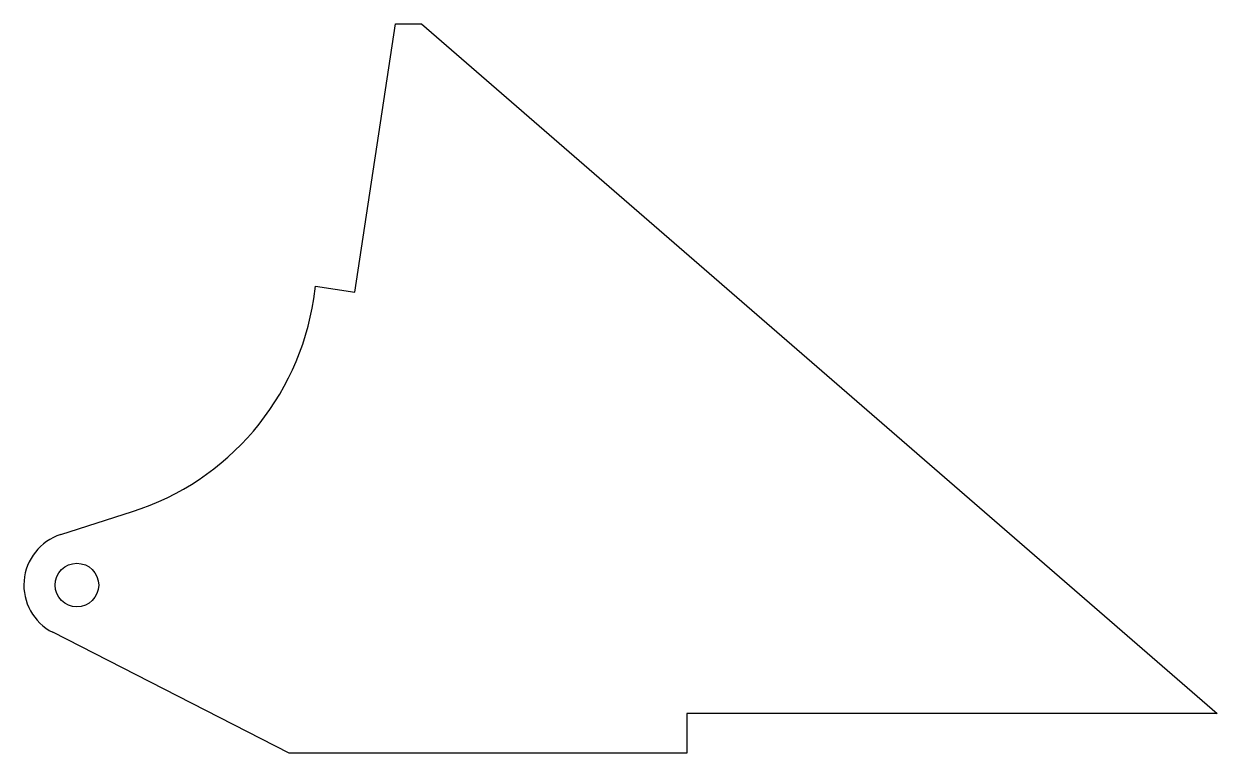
# Model space of a CAD drawing. Extents: x 209.1 to 299.1, y 140.2 to 195.2.
import ezdxf

# ---------------------------------------------------------------- set-up
doc = ezdxf.new("R2010")
doc.units = 0
doc.header["$MEASUREMENT"] = 0

msp = doc.modelspace()

# ---------------------------------------------------------------- linework, layer by layer
at = {"color": 1, "linetype": 'Continuous'}
for p, q in [((234.11494, 174.94541), (237.17914, 195.16913)), ((237.17914, 195.16913), (239.1449, 195.16913)), ((239.1449, 195.16913), (299.1449, 143.16913)), ((231.00344, 174.43546), (231.1488, 175.39482)), ((231.1488, 175.39482), (234.11494, 174.94541)), ((211.92476, 156.65349), (217.32985, 158.38475)), ((229.1449, 140.16913), (211.32366, 149.2828)), ((259.1449, 143.16913), (259.1449, 140.16913)), ((299.1449, 143.16913), (259.1449, 143.16913)), ((259.1449, 140.16913), (229.1449, 140.16913))]:
    msp.add_line(p, q, dxfattribs=at)
msp.add_circle((213.1449, 152.84413), 1.64464, dxfattribs=at)
for centre, radius, start, end in [((211.22913, 177.43157), 20, 287.76034, 351.38435), ((213.1449, 152.84413), 4, 107.76034, 242.91509)]:
    msp.add_arc(centre, radius, start, end, dxfattribs=at)

doc.saveas('drawing.dxf')
